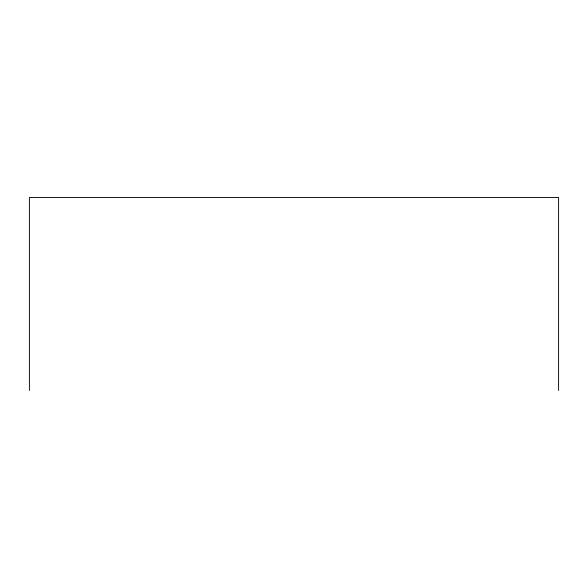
<?xml version="1.0" encoding="UTF-8"?>
<svg xmlns="http://www.w3.org/2000/svg" width="588" height="588" viewBox="0 0 588 588"><rect width="100%" height="100%" fill="white"/><g stroke="black" fill="none" stroke-linecap="round" stroke-linejoin="round"><path stroke-width="0.88" d="M558.6 390.505L558.6 197.494L29.4 197.494L29.4 390.505"/></g></svg>
